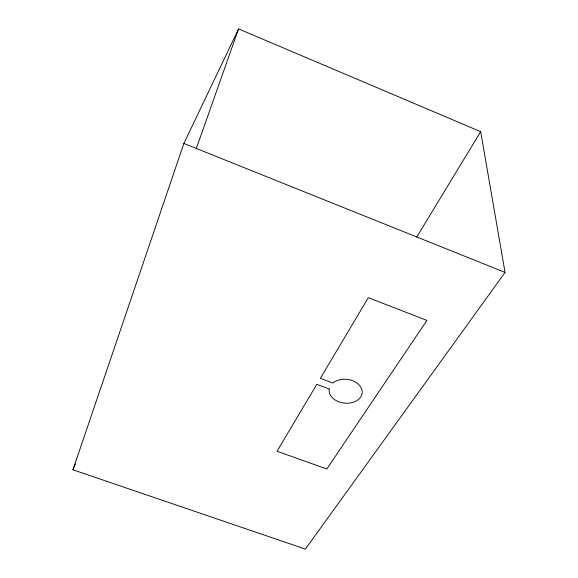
<?xml version="1.0" encoding="UTF-8"?>
<svg xmlns="http://www.w3.org/2000/svg" width="578" height="578" viewBox="0 0 578 578"><rect width="100%" height="100%" fill="white"/><g stroke="black" fill="none" stroke-linecap="round" stroke-linejoin="round"><path stroke-width="0.87" d="M72.944 469.784L183.876 143.445L238.555 28.9L480.679 131.668L505.056 272.433L305.386 549.1L72.944 469.784L75.386 463.961M196.18 148.907L238.555 28.9M416.673 237.132L480.679 131.668M183.876 143.445L505.056 272.433M329.243 388.965L329.193 391.841A16.617 11.957 5.9 0 0 350.42 402.953A16.617 11.957 5.9 0 0 360.47 386.595A16.617 11.957 5.9 0 0 335.775 381.133L332.892 383.012L320.342 378.359L368.302 297.677L426.925 320.422L326.823 468.982L277.021 451.252L316.78 384.356L329.243 388.965"/></g></svg>
